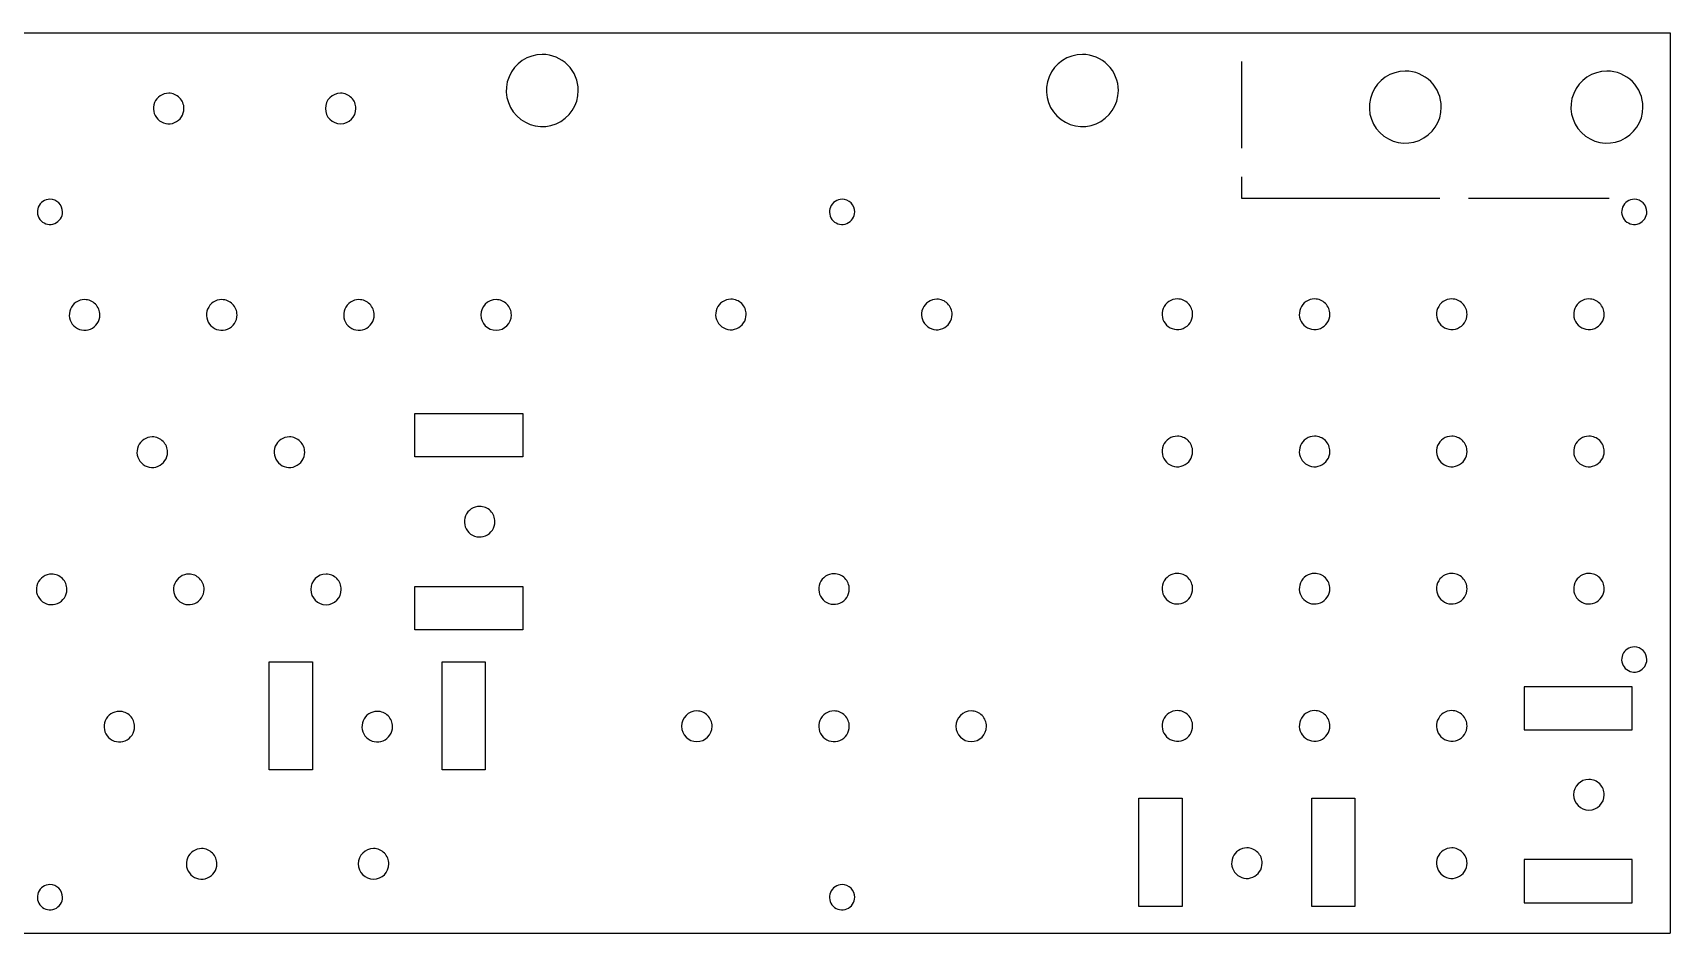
# Model space of a CAD drawing. Header units: millimetres. Extents: x 0 to 450, y 0 to 125.
# Drawn here: x 222.7 to 450.1, y 0.1 to 125.1 of the extents above; entities that cross this region are included whole.
import ezdxf

# ---------------------------------------------------------------- set-up
doc = ezdxf.new("R2010")
doc.units = ezdxf.units.MM
doc.layers.get('0').update_dxf_attribs({"linetype": 'CONTINUOUS'})

msp = doc.modelspace()

# ---------------------------------------------------------------- linework, layer by layer
at = {"color": 7}
for points in [[(0.075, 125.0708), (450.075, 125.0708)], [(450.075, 125.0708), (450.075, 0.0708)], [(390.575, 109.0708), (390.575, 121.0708)], [(390.575, 102.0708), (390.575, 105.0708)], [(418.075, 102.0708), (390.575, 102.0708)], [(441.575, 102.0708), (422.075, 102.0708)], [(0.075, 0.0708), (450.075, 0.0708)]]:
    msp.add_lwpolyline(points, dxfattribs=at)
for points in [[(293.4418, 122.0572)], [(368.4418, 122.0572)], [(413.2838, 119.7488)], [(441.2838, 119.7488)], [(241.5658, 116.6785)], [(265.4418, 116.6785)], [(225.075, 101.9592)], [(335.075, 101.9592)], [(445.075, 101.9592)], [(229.8818, 88.0217)], [(248.9318, 88.0217)], [(267.9818, 88.0217)], [(287.0318, 88.0217)], [(319.633, 88.0865)], [(348.229, 88.0865)], [(381.6338, 88.1201)], [(400.6838, 88.1201)], [(419.7338, 88.1201)], [(438.7838, 88.1201)], [(275.7458, 72.1984), (290.7458, 72.1984), (290.7458, 66.1984), (275.7458, 66.1984)], [(239.2798, 68.9717)], [(258.3298, 68.9717)], [(381.6338, 69.0701)], [(400.6838, 69.0701)], [(419.7338, 69.0701)], [(438.7838, 69.0701)], [(284.7458, 59.3197)], [(225.3098, 49.9217)], [(244.3598, 49.9217)], [(263.4098, 49.9217)], [(275.7458, 48.1984), (290.7458, 48.1984), (290.7458, 42.1984), (275.7458, 42.1984)], [(333.955, 49.9725)], [(381.6338, 50.0201)], [(400.6838, 50.0201)], [(419.7338, 50.0201)], [(438.7838, 50.0201)], [(445.075, 39.8208)], [(255.5218, 37.7504), (261.5218, 37.7504), (261.5218, 22.7504), (255.5218, 22.7504)], [(279.5218, 37.7504), (285.5218, 37.7504), (285.5218, 22.7504), (279.5218, 22.7504)], [(429.7838, 28.2968), (444.7838, 28.2968), (444.7838, 34.2968), (429.7838, 34.2968)], [(234.7078, 30.8717)], [(270.5218, 30.8717)], [(314.905, 30.9225)], [(314.905, 30.9225)], [(314.905, 30.9225)], [(314.905, 30.9225)], [(314.905, 30.9225)], [(333.955, 30.9225)], [(353.005, 30.9225)], [(381.6338, 30.9701)], [(400.6838, 30.9701)], [(419.7338, 30.9701)], [(438.7838, 21.4181)], [(376.2858, 18.7988), (382.2858, 18.7988), (382.2858, 3.7988), (376.2858, 3.7988)], [(400.2858, 18.7988), (406.2858, 18.7988), (406.2858, 3.7988), (400.2858, 3.7988)], [(246.1378, 11.8217)], [(270.0138, 11.8217)], [(391.2858, 11.9201)], [(419.7338, 11.9201)], [(429.7838, 4.2968), (444.7838, 4.2968), (444.7838, 10.2968), (429.7838, 10.2968)], [(225.075, 6.8208)], [(335.075, 6.8208)]]:
    msp.add_lwpolyline(points, close=True, dxfattribs=at)
for points in [[(293.4418, 122.0572), (291.419489, 122.0572), (289.596307, 120.838989), (288.822402, 118.970617)], [(296.977334, 120.592734), (296.039652, 121.530416), (294.767882, 122.0572), (293.4418, 122.0572)], [(298.4418, 117.0572), (298.4418, 118.383282), (297.915016, 119.655052), (296.977334, 120.592734)], [(368.4418, 122.0572), (366.419489, 122.0572), (364.596307, 120.838989), (363.822402, 118.970617)], [(371.977334, 120.592734), (371.039652, 121.530416), (369.767882, 122.0572), (368.4418, 122.0572)], [(373.4418, 117.0572), (373.4418, 118.383282), (372.915016, 119.655052), (371.977334, 120.592734)], [(288.822402, 118.970617), (288.048497, 117.102245), (288.476276, 114.951656), (289.906266, 113.521666)], [(363.822402, 118.970617), (363.048497, 117.102245), (363.476276, 114.951656), (364.906266, 113.521666)], [(413.2838, 119.7488), (411.261489, 119.7488), (409.438307, 118.530589), (408.664402, 116.662217)], [(416.819334, 118.284334), (415.881652, 119.222016), (414.609882, 119.7488), (413.2838, 119.7488)], [(418.2838, 114.7488), (418.2838, 116.074882), (417.757016, 117.346652), (416.819334, 118.284334)], [(441.2838, 119.7488), (439.261489, 119.7488), (437.438307, 118.530589), (436.664402, 116.662217)], [(444.819334, 118.284334), (443.881652, 119.222016), (442.609882, 119.7488), (441.2838, 119.7488)], [(446.2838, 114.7488), (446.2838, 116.074882), (445.757016, 117.346652), (444.819334, 118.284334)], [(241.5658, 116.6785), (240.707814, 116.6785), (239.934311, 116.161662), (239.605974, 115.368986)], [(243.065786, 116.057186), (242.667965, 116.455007), (242.128404, 116.6785), (241.5658, 116.6785)], [(243.6871, 114.5572), (243.6871, 115.119804), (243.463607, 115.659365), (243.065786, 116.057186)], [(265.4418, 116.6785), (264.270238, 116.6785), (263.3205, 115.728762), (263.3205, 114.5572)], [(266.941786, 116.057186), (266.543965, 116.455007), (266.004404, 116.6785), (265.4418, 116.6785)], [(267.5631, 114.5572), (267.5631, 115.119804), (267.339607, 115.659365), (266.941786, 116.057186)], [(295.355217, 112.437802), (297.223589, 113.211707), (298.4418, 115.034889), (298.4418, 117.0572)], [(370.355217, 112.437802), (372.223589, 113.211707), (373.4418, 115.034889), (373.4418, 117.0572)], [(408.664402, 116.662217), (407.890497, 114.793845), (408.318276, 112.643256), (409.748266, 111.213266)], [(436.664402, 116.662217), (435.890497, 114.793845), (436.318276, 112.643256), (437.748266, 111.213266)], [(239.605974, 115.368986), (239.277637, 114.576311), (239.459127, 113.663902), (240.065814, 113.057214)], [(242.377586, 112.597374), (243.170262, 112.925711), (243.6871, 113.699214), (243.6871, 114.5572)], [(263.3205, 114.5572), (263.3205, 113.385638), (264.270238, 112.4359), (265.4418, 112.4359)], [(265.4418, 112.4359), (266.613362, 112.4359), (267.5631, 113.385638), (267.5631, 114.5572)], [(415.197217, 110.129402), (417.065589, 110.903307), (418.2838, 112.726489), (418.2838, 114.7488)], [(443.197217, 110.129402), (445.065589, 110.903307), (446.2838, 112.726489), (446.2838, 114.7488)], [(240.065814, 113.057214), (240.672502, 112.450527), (241.584911, 112.269037), (242.377586, 112.597374)], [(289.906266, 113.521666), (291.336256, 112.091676), (293.486845, 111.663897), (295.355217, 112.437802)], [(364.906266, 113.521666), (366.336256, 112.091676), (368.486845, 111.663897), (370.355217, 112.437802)], [(409.748266, 111.213266), (411.178256, 109.783276), (413.328845, 109.355497), (415.197217, 110.129402)], [(437.748266, 111.213266), (439.178256, 109.783276), (441.328845, 109.355497), (443.197217, 110.129402)], [(223.458211, 100.878896), (223.187344, 100.224966), (223.337067, 99.47226), (223.837563, 98.971763)], [(225.075, 101.9592), (224.367191, 101.9592), (223.729078, 101.532826), (223.458211, 100.878896)], [(226.312437, 101.446637), (225.984248, 101.774826), (225.539129, 101.9592), (225.075, 101.9592)], [(225.744696, 98.592411), (226.398626, 98.863278), (226.825, 99.501391), (226.825, 100.2092)], [(226.825, 100.2092), (226.825, 100.673329), (226.640626, 101.118448), (226.312437, 101.446637)], [(333.458211, 100.878896), (333.187344, 100.224966), (333.337067, 99.47226), (333.837563, 98.971763)], [(335.075, 101.9592), (334.367191, 101.9592), (333.729078, 101.532826), (333.458211, 100.878896)], [(336.312437, 101.446637), (335.984248, 101.774826), (335.539129, 101.9592), (335.075, 101.9592)], [(335.744696, 98.592411), (336.398626, 98.863278), (336.825, 99.501391), (336.825, 100.2092)], [(336.825, 100.2092), (336.825, 100.673329), (336.640626, 101.118448), (336.312437, 101.446637)], [(443.458211, 100.878896), (443.187344, 100.224966), (443.337067, 99.47226), (443.837563, 98.971763)], [(445.075, 101.9592), (444.367191, 101.9592), (443.729078, 101.532826), (443.458211, 100.878896)], [(446.312437, 101.446637), (445.984248, 101.774826), (445.539129, 101.9592), (445.075, 101.9592)], [(445.744696, 98.592411), (446.398626, 98.863278), (446.825, 99.501391), (446.825, 100.2092)], [(446.825, 100.2092), (446.825, 100.673329), (446.640626, 101.118448), (446.312437, 101.446637)], [(223.837563, 98.971763), (224.33806, 98.471267), (225.090766, 98.321544), (225.744696, 98.592411)], [(333.837563, 98.971763), (334.33806, 98.471267), (335.090766, 98.321544), (335.744696, 98.592411)], [(443.837563, 98.971763), (444.33806, 98.471267), (445.090766, 98.321544), (445.744696, 98.592411)], [(227.921974, 86.712186), (227.593637, 85.919511), (227.775127, 85.007102), (228.381814, 84.400414)], [(229.8818, 88.0217), (229.023814, 88.0217), (228.250311, 87.504862), (227.921974, 86.712186)], [(231.381786, 87.400386), (230.983965, 87.798207), (230.444404, 88.0217), (229.8818, 88.0217)], [(232.0031, 85.9004), (232.0031, 86.463004), (231.779607, 87.002565), (231.381786, 87.400386)], [(246.971974, 86.712186), (246.643637, 85.919511), (246.825127, 85.007102), (247.431814, 84.400414)], [(248.9318, 88.0217), (248.073814, 88.0217), (247.300311, 87.504862), (246.971974, 86.712186)], [(250.431786, 87.400386), (250.033965, 87.798207), (249.494404, 88.0217), (248.9318, 88.0217)], [(251.0531, 85.9004), (251.0531, 86.463004), (250.829607, 87.002565), (250.431786, 87.400386)], [(266.021974, 86.712186), (265.693637, 85.919511), (265.875127, 85.007102), (266.481814, 84.400414)], [(267.9818, 88.0217), (267.123814, 88.0217), (266.350311, 87.504862), (266.021974, 86.712186)], [(269.481786, 87.400386), (269.083965, 87.798207), (268.544404, 88.0217), (267.9818, 88.0217)], [(270.1031, 85.9004), (270.1031, 86.463004), (269.879607, 87.002565), (269.481786, 87.400386)], [(287.0318, 88.0217), (285.860238, 88.0217), (284.9105, 87.071962), (284.9105, 85.9004)], [(288.531786, 87.400386), (288.133965, 87.798207), (287.594404, 88.0217), (287.0318, 88.0217)], [(289.1531, 85.9004), (289.1531, 86.463004), (288.929607, 87.002565), (288.531786, 87.400386)], [(317.673174, 86.776986), (317.344837, 85.984311), (317.526327, 85.071902), (318.133014, 84.465214)], [(319.633, 88.0865), (318.775014, 88.0865), (318.001511, 87.569662), (317.673174, 86.776986)], [(321.132986, 87.465186), (320.735165, 87.863007), (320.195604, 88.0865), (319.633, 88.0865)], [(321.7543, 85.9652), (321.7543, 86.527804), (321.530807, 87.067365), (321.132986, 87.465186)], [(346.269174, 86.776986), (345.940837, 85.984311), (346.122327, 85.071902), (346.729014, 84.465214)], [(348.229, 88.0865), (347.371014, 88.0865), (346.597511, 87.569662), (346.269174, 86.776986)], [(349.728986, 87.465186), (349.331165, 87.863007), (348.791604, 88.0865), (348.229, 88.0865)], [(350.3503, 85.9652), (350.3503, 86.527804), (350.126807, 87.067365), (349.728986, 87.465186)], [(379.673974, 86.810586), (379.345637, 86.017911), (379.527127, 85.105502), (380.133814, 84.498814)], [(381.6338, 88.1201), (380.775814, 88.1201), (380.002311, 87.603262), (379.673974, 86.810586)], [(383.133786, 87.498786), (382.735965, 87.896607), (382.196404, 88.1201), (381.6338, 88.1201)], [(383.7551, 85.9988), (383.7551, 86.561404), (383.531607, 87.100965), (383.133786, 87.498786)], [(398.723974, 86.810586), (398.395637, 86.017911), (398.577127, 85.105502), (399.183814, 84.498814)], [(400.6838, 88.1201), (399.825814, 88.1201), (399.052311, 87.603262), (398.723974, 86.810586)], [(402.183786, 87.498786), (401.785965, 87.896607), (401.246404, 88.1201), (400.6838, 88.1201)], [(402.8051, 85.9988), (402.8051, 86.561404), (402.581607, 87.100965), (402.183786, 87.498786)], [(417.773974, 86.810586), (417.445637, 86.017911), (417.627127, 85.105502), (418.233814, 84.498814)], [(419.7338, 88.1201), (418.875814, 88.1201), (418.102311, 87.603262), (417.773974, 86.810586)], [(421.233786, 87.498786), (420.835965, 87.896607), (420.296404, 88.1201), (419.7338, 88.1201)], [(421.8551, 85.9988), (421.8551, 86.561404), (421.631607, 87.100965), (421.233786, 87.498786)], [(436.823974, 86.810586), (436.495637, 86.017911), (436.677127, 85.105502), (437.283814, 84.498814)], [(438.7838, 88.1201), (437.925814, 88.1201), (437.152311, 87.603262), (436.823974, 86.810586)], [(440.283786, 87.498786), (439.885965, 87.896607), (439.346404, 88.1201), (438.7838, 88.1201)], [(440.9051, 85.9988), (440.9051, 86.561404), (440.681607, 87.100965), (440.283786, 87.498786)], [(228.381814, 84.400414), (228.988502, 83.793727), (229.900911, 83.612237), (230.693586, 83.940574)], [(230.693586, 83.940574), (231.486262, 84.268911), (232.0031, 85.042414), (232.0031, 85.9004)], [(247.431814, 84.400414), (248.038502, 83.793727), (248.950911, 83.612237), (249.743586, 83.940574)], [(249.743586, 83.940574), (250.536262, 84.268911), (251.0531, 85.042414), (251.0531, 85.9004)], [(266.481814, 84.400414), (267.088502, 83.793727), (268.000911, 83.612237), (268.793586, 83.940574)], [(268.793586, 83.940574), (269.586262, 84.268911), (270.1031, 85.042414), (270.1031, 85.9004)], [(284.9105, 85.9004), (284.9105, 84.728838), (285.860238, 83.7791), (287.0318, 83.7791)], [(287.0318, 83.7791), (288.203362, 83.7791), (289.1531, 84.728838), (289.1531, 85.9004)], [(318.133014, 84.465214), (318.739702, 83.858527), (319.652111, 83.677037), (320.444786, 84.005374)], [(320.444786, 84.005374), (321.237462, 84.333711), (321.7543, 85.107214), (321.7543, 85.9652)], [(346.729014, 84.465214), (347.335702, 83.858527), (348.248111, 83.677037), (349.040786, 84.005374)], [(349.040786, 84.005374), (349.833462, 84.333711), (350.3503, 85.107214), (350.3503, 85.9652)], [(380.133814, 84.498814), (380.740502, 83.892127), (381.652911, 83.710637), (382.445586, 84.038974)], [(382.445586, 84.038974), (383.238262, 84.367311), (383.7551, 85.140814), (383.7551, 85.9988)], [(399.183814, 84.498814), (399.790502, 83.892127), (400.702911, 83.710637), (401.495586, 84.038974)], [(401.495586, 84.038974), (402.288262, 84.367311), (402.8051, 85.140814), (402.8051, 85.9988)], [(418.233814, 84.498814), (418.840502, 83.892127), (419.752911, 83.710637), (420.545586, 84.038974)], [(420.545586, 84.038974), (421.338262, 84.367311), (421.8551, 85.140814), (421.8551, 85.9988)], [(437.283814, 84.498814), (437.890502, 83.892127), (438.802911, 83.710637), (439.595586, 84.038974)], [(439.595586, 84.038974), (440.388262, 84.367311), (440.9051, 85.140814), (440.9051, 85.9988)], [(239.2798, 68.9717), (238.421814, 68.9717), (237.648311, 68.454862), (237.319974, 67.662186)], [(240.779786, 68.350386), (240.381965, 68.748207), (239.842404, 68.9717), (239.2798, 68.9717)], [(241.4011, 66.8504), (241.4011, 67.413004), (241.177607, 67.952565), (240.779786, 68.350386)], [(258.3298, 68.9717), (257.471814, 68.9717), (256.698311, 68.454862), (256.369974, 67.662186)], [(259.829786, 68.350386), (259.431965, 68.748207), (258.892404, 68.9717), (258.3298, 68.9717)], [(260.4511, 66.8504), (260.4511, 67.413004), (260.227607, 67.952565), (259.829786, 68.350386)], [(381.6338, 69.0701), (380.775814, 69.0701), (380.002311, 68.553262), (379.673974, 67.760586)], [(383.133786, 68.448786), (382.735965, 68.846607), (382.196404, 69.0701), (381.6338, 69.0701)], [(383.7551, 66.9488), (383.7551, 67.511404), (383.531607, 68.050965), (383.133786, 68.448786)], [(400.6838, 69.0701), (399.825814, 69.0701), (399.052311, 68.553262), (398.723974, 67.760586)], [(402.183786, 68.448786), (401.785965, 68.846607), (401.246404, 69.0701), (400.6838, 69.0701)], [(402.8051, 66.9488), (402.8051, 67.511404), (402.581607, 68.050965), (402.183786, 68.448786)], [(419.7338, 69.0701), (418.875814, 69.0701), (418.102311, 68.553262), (417.773974, 67.760586)], [(421.233786, 68.448786), (420.835965, 68.846607), (420.296404, 69.0701), (419.7338, 69.0701)], [(421.8551, 66.9488), (421.8551, 67.511404), (421.631607, 68.050965), (421.233786, 68.448786)], [(438.7838, 69.0701), (437.925814, 69.0701), (437.152311, 68.553262), (436.823974, 67.760586)], [(440.283786, 68.448786), (439.885965, 68.846607), (439.346404, 69.0701), (438.7838, 69.0701)], [(440.9051, 66.9488), (440.9051, 67.511404), (440.681607, 68.050965), (440.283786, 68.448786)], [(237.319974, 67.662186), (236.991637, 66.869511), (237.173127, 65.957102), (237.779814, 65.350414)], [(240.091586, 64.890574), (240.884262, 65.218911), (241.4011, 65.992414), (241.4011, 66.8504)], [(256.369974, 67.662186), (256.041637, 66.869511), (256.223127, 65.957102), (256.829814, 65.350414)], [(259.141586, 64.890574), (259.934262, 65.218911), (260.4511, 65.992414), (260.4511, 66.8504)], [(379.673974, 67.760586), (379.345637, 66.967911), (379.527127, 66.055502), (380.133814, 65.448814)], [(382.445586, 64.988974), (383.238262, 65.317311), (383.7551, 66.090814), (383.7551, 66.9488)], [(398.723974, 67.760586), (398.395637, 66.967911), (398.577127, 66.055502), (399.183814, 65.448814)], [(401.495586, 64.988974), (402.288262, 65.317311), (402.8051, 66.090814), (402.8051, 66.9488)], [(417.773974, 67.760586), (417.445637, 66.967911), (417.627127, 66.055502), (418.233814, 65.448814)], [(420.545586, 64.988974), (421.338262, 65.317311), (421.8551, 66.090814), (421.8551, 66.9488)], [(436.823974, 67.760586), (436.495637, 66.967911), (436.677127, 66.055502), (437.283814, 65.448814)], [(439.595586, 64.988974), (440.388262, 65.317311), (440.9051, 66.090814), (440.9051, 66.9488)], [(237.779814, 65.350414), (238.386502, 64.743727), (239.298911, 64.562237), (240.091586, 64.890574)], [(256.829814, 65.350414), (257.436502, 64.743727), (258.348911, 64.562237), (259.141586, 64.890574)], [(380.133814, 65.448814), (380.740502, 64.842127), (381.652911, 64.660637), (382.445586, 64.988974)], [(399.183814, 65.448814), (399.790502, 64.842127), (400.702911, 64.660637), (401.495586, 64.988974)], [(418.233814, 65.448814), (418.840502, 64.842127), (419.752911, 64.660637), (420.545586, 64.988974)], [(437.283814, 65.448814), (437.890502, 64.842127), (438.802911, 64.660637), (439.595586, 64.988974)], [(284.7458, 59.3197), (283.887814, 59.3197), (283.114311, 58.802862), (282.785974, 58.010186)], [(286.245786, 58.698386), (285.847965, 59.096207), (285.308404, 59.3197), (284.7458, 59.3197)], [(282.785974, 58.010186), (282.457637, 57.217511), (282.639127, 56.305102), (283.245814, 55.698414)], [(285.557586, 55.238574), (286.350262, 55.566911), (286.8671, 56.340414), (286.8671, 57.1984)], [(286.8671, 57.1984), (286.8671, 57.761004), (286.643607, 58.300565), (286.245786, 58.698386)], [(283.245814, 55.698414), (283.852502, 55.091727), (284.764911, 54.910237), (285.557586, 55.238574)], [(223.349974, 48.612186), (223.021637, 47.819511), (223.203127, 46.907102), (223.809814, 46.300414)], [(225.3098, 49.9217), (224.451814, 49.9217), (223.678311, 49.404862), (223.349974, 48.612186)], [(226.809786, 49.300386), (226.411965, 49.698207), (225.872404, 49.9217), (225.3098, 49.9217)], [(226.121586, 45.840574), (226.914262, 46.168911), (227.4311, 46.942414), (227.4311, 47.8004)], [(227.4311, 47.8004), (227.4311, 48.363004), (227.207607, 48.902565), (226.809786, 49.300386)], [(242.399974, 48.612186), (242.071637, 47.819511), (242.253127, 46.907102), (242.859814, 46.300414)], [(244.3598, 49.9217), (243.501814, 49.9217), (242.728311, 49.404862), (242.399974, 48.612186)], [(245.859786, 49.300386), (245.461965, 49.698207), (244.922404, 49.9217), (244.3598, 49.9217)], [(245.171586, 45.840574), (245.964262, 46.168911), (246.4811, 46.942414), (246.4811, 47.8004)], [(246.4811, 47.8004), (246.4811, 48.363004), (246.257607, 48.902565), (245.859786, 49.300386)], [(263.4098, 49.9217), (262.238238, 49.9217), (261.2885, 48.971962), (261.2885, 47.8004)], [(261.2885, 47.8004), (261.2885, 46.628838), (262.238238, 45.6791), (263.4098, 45.6791)], [(264.909786, 49.300386), (264.511965, 49.698207), (263.972404, 49.9217), (263.4098, 49.9217)], [(263.4098, 45.6791), (264.581362, 45.6791), (265.5311, 46.628838), (265.5311, 47.8004)], [(265.5311, 47.8004), (265.5311, 48.363004), (265.307607, 48.902565), (264.909786, 49.300386)], [(331.995174, 48.662986), (331.666837, 47.870311), (331.848327, 46.957902), (332.455014, 46.351214)], [(333.955, 49.9725), (333.097014, 49.9725), (332.323511, 49.455662), (331.995174, 48.662986)], [(335.454986, 49.351186), (335.057165, 49.749007), (334.517604, 49.9725), (333.955, 49.9725)], [(334.766786, 45.891374), (335.559462, 46.219711), (336.0763, 46.993214), (336.0763, 47.8512)], [(336.0763, 47.8512), (336.0763, 48.413804), (335.852807, 48.953365), (335.454986, 49.351186)], [(379.673974, 48.710586), (379.345637, 47.917911), (379.527127, 47.005502), (380.133814, 46.398814)], [(381.6338, 50.0201), (380.775814, 50.0201), (380.002311, 49.503262), (379.673974, 48.710586)], [(383.133786, 49.398786), (382.735965, 49.796607), (382.196404, 50.0201), (381.6338, 50.0201)], [(382.445586, 45.938974), (383.238262, 46.267311), (383.7551, 47.040814), (383.7551, 47.8988)], [(383.7551, 47.8988), (383.7551, 48.461404), (383.531607, 49.000965), (383.133786, 49.398786)], [(398.723974, 48.710586), (398.395637, 47.917911), (398.577127, 47.005502), (399.183814, 46.398814)], [(400.6838, 50.0201), (399.825814, 50.0201), (399.052311, 49.503262), (398.723974, 48.710586)], [(402.183786, 49.398786), (401.785965, 49.796607), (401.246404, 50.0201), (400.6838, 50.0201)], [(401.495586, 45.938974), (402.288262, 46.267311), (402.8051, 47.040814), (402.8051, 47.8988)], [(402.8051, 47.8988), (402.8051, 48.461404), (402.581607, 49.000965), (402.183786, 49.398786)], [(417.773974, 48.710586), (417.445637, 47.917911), (417.627127, 47.005502), (418.233814, 46.398814)], [(419.7338, 50.0201), (418.875814, 50.0201), (418.102311, 49.503262), (417.773974, 48.710586)], [(421.233786, 49.398786), (420.835965, 49.796607), (420.296404, 50.0201), (419.7338, 50.0201)], [(420.545586, 45.938974), (421.338262, 46.267311), (421.8551, 47.040814), (421.8551, 47.8988)], [(421.8551, 47.8988), (421.8551, 48.461404), (421.631607, 49.000965), (421.233786, 49.398786)], [(436.823974, 48.710586), (436.495637, 47.917911), (436.677127, 47.005502), (437.283814, 46.398814)], [(438.7838, 50.0201), (437.925814, 50.0201), (437.152311, 49.503262), (436.823974, 48.710586)], [(440.283786, 49.398786), (439.885965, 49.796607), (439.346404, 50.0201), (438.7838, 50.0201)], [(439.595586, 45.938974), (440.388262, 46.267311), (440.9051, 47.040814), (440.9051, 47.8988)], [(440.9051, 47.8988), (440.9051, 48.461404), (440.681607, 49.000965), (440.283786, 49.398786)], [(223.809814, 46.300414), (224.416502, 45.693727), (225.328911, 45.512237), (226.121586, 45.840574)], [(242.859814, 46.300414), (243.466502, 45.693727), (244.378911, 45.512237), (245.171586, 45.840574)], [(332.455014, 46.351214), (333.061702, 45.744527), (333.974111, 45.563037), (334.766786, 45.891374)], [(380.133814, 46.398814), (380.740502, 45.792127), (381.652911, 45.610637), (382.445586, 45.938974)], [(399.183814, 46.398814), (399.790502, 45.792127), (400.702911, 45.610637), (401.495586, 45.938974)], [(418.233814, 46.398814), (418.840502, 45.792127), (419.752911, 45.610637), (420.545586, 45.938974)], [(437.283814, 46.398814), (437.890502, 45.792127), (438.802911, 45.610637), (439.595586, 45.938974)], [(443.458211, 38.740496), (443.187344, 38.086566), (443.337067, 37.33386), (443.837563, 36.833363)], [(445.075, 39.8208), (444.367191, 39.8208), (443.729078, 39.394426), (443.458211, 38.740496)], [(446.312437, 39.308237), (445.984248, 39.636426), (445.539129, 39.8208), (445.075, 39.8208)], [(446.825, 38.0708), (446.825, 38.534929), (446.640626, 38.980048), (446.312437, 39.308237)], [(443.837563, 36.833363), (444.33806, 36.332867), (445.090766, 36.183144), (445.744696, 36.454011)], [(445.744696, 36.454011), (446.398626, 36.724878), (446.825, 37.362991), (446.825, 38.0708)], [(232.747974, 29.562186), (232.419637, 28.769511), (232.601127, 27.857102), (233.207814, 27.250414)], [(234.7078, 30.8717), (233.849814, 30.8717), (233.076311, 30.354862), (232.747974, 29.562186)], [(236.207786, 30.250386), (235.809965, 30.648207), (235.270404, 30.8717), (234.7078, 30.8717)], [(236.8291, 28.7504), (236.8291, 29.313004), (236.605607, 29.852565), (236.207786, 30.250386)], [(268.561974, 29.562186), (268.233637, 28.769511), (268.415127, 27.857102), (269.021814, 27.250414)], [(270.5218, 30.8717), (269.663814, 30.8717), (268.890311, 30.354862), (268.561974, 29.562186)], [(272.021786, 30.250386), (271.623965, 30.648207), (271.084404, 30.8717), (270.5218, 30.8717)], [(272.6431, 28.7504), (272.6431, 29.313004), (272.419607, 29.852565), (272.021786, 30.250386)], [(314.905, 30.9225), (313.733438, 30.9225), (312.7837, 29.972762), (312.7837, 28.8012)], [(314.905, 30.9225), (313.733438, 30.9225), (312.7837, 29.972762), (312.7837, 28.8012)], [(314.905, 30.9225), (313.733438, 30.9225), (312.7837, 29.972762), (312.7837, 28.8012)], [(314.905, 30.9225), (313.733438, 30.9225), (312.7837, 29.972762), (312.7837, 28.8012)], [(314.905, 30.9225), (313.733438, 30.9225), (312.7837, 29.972762), (312.7837, 28.8012)], [(316.404986, 30.301186), (316.007165, 30.699007), (315.467604, 30.9225), (314.905, 30.9225)], [(316.404986, 30.301186), (316.007165, 30.699007), (315.467604, 30.9225), (314.905, 30.9225)], [(316.404986, 30.301186), (316.007165, 30.699007), (315.467604, 30.9225), (314.905, 30.9225)], [(316.404986, 30.301186), (316.007165, 30.699007), (315.467604, 30.9225), (314.905, 30.9225)], [(316.404986, 30.301186), (316.007165, 30.699007), (315.467604, 30.9225), (314.905, 30.9225)], [(317.0263, 28.8012), (317.0263, 29.363804), (316.802807, 29.903365), (316.404986, 30.301186)], [(317.0263, 28.8012), (317.0263, 29.363804), (316.802807, 29.903365), (316.404986, 30.301186)], [(317.0263, 28.8012), (317.0263, 29.363804), (316.802807, 29.903365), (316.404986, 30.301186)], [(317.0263, 28.8012), (317.0263, 29.363804), (316.802807, 29.903365), (316.404986, 30.301186)], [(317.0263, 28.8012), (317.0263, 29.363804), (316.802807, 29.903365), (316.404986, 30.301186)], [(331.995174, 29.612986), (331.666837, 28.820311), (331.848327, 27.907902), (332.455014, 27.301214)], [(333.955, 30.9225), (333.097014, 30.9225), (332.323511, 30.405662), (331.995174, 29.612986)], [(335.454986, 30.301186), (335.057165, 30.699007), (334.517604, 30.9225), (333.955, 30.9225)], [(336.0763, 28.8012), (336.0763, 29.363804), (335.852807, 29.903365), (335.454986, 30.301186)], [(353.005, 30.9225), (351.833438, 30.9225), (350.8837, 29.972762), (350.8837, 28.8012)], [(354.504986, 30.301186), (354.107165, 30.699007), (353.567604, 30.9225), (353.005, 30.9225)], [(355.1263, 28.8012), (355.1263, 29.363804), (354.902807, 29.903365), (354.504986, 30.301186)], [(379.673974, 29.660586), (379.345637, 28.867911), (379.527127, 27.955502), (380.133814, 27.348814)], [(381.6338, 30.9701), (380.775814, 30.9701), (380.002311, 30.453262), (379.673974, 29.660586)], [(383.133786, 30.348786), (382.735965, 30.746607), (382.196404, 30.9701), (381.6338, 30.9701)], [(383.7551, 28.8488), (383.7551, 29.411404), (383.531607, 29.950965), (383.133786, 30.348786)], [(398.723974, 29.660586), (398.395637, 28.867911), (398.577127, 27.955502), (399.183814, 27.348814)], [(400.6838, 30.9701), (399.825814, 30.9701), (399.052311, 30.453262), (398.723974, 29.660586)], [(402.183786, 30.348786), (401.785965, 30.746607), (401.246404, 30.9701), (400.6838, 30.9701)], [(402.8051, 28.8488), (402.8051, 29.411404), (402.581607, 29.950965), (402.183786, 30.348786)], [(417.773974, 29.660586), (417.445637, 28.867911), (417.627127, 27.955502), (418.233814, 27.348814)], [(419.7338, 30.9701), (418.875814, 30.9701), (418.102311, 30.453262), (417.773974, 29.660586)], [(421.233786, 30.348786), (420.835965, 30.746607), (420.296404, 30.9701), (419.7338, 30.9701)], [(421.8551, 28.8488), (421.8551, 29.411404), (421.631607, 29.950965), (421.233786, 30.348786)], [(235.519586, 26.790574), (236.312262, 27.118911), (236.8291, 27.892414), (236.8291, 28.7504)], [(271.333586, 26.790574), (272.126262, 27.118911), (272.6431, 27.892414), (272.6431, 28.7504)], [(312.7837, 28.8012), (312.7837, 27.629638), (313.733438, 26.6799), (314.905, 26.6799)], [(312.7837, 28.8012), (312.7837, 27.629638), (313.733438, 26.6799), (314.905, 26.6799)], [(312.7837, 28.8012), (312.7837, 27.629638), (313.733438, 26.6799), (314.905, 26.6799)], [(312.7837, 28.8012), (312.7837, 27.629638), (313.733438, 26.6799), (314.905, 26.6799)], [(312.7837, 28.8012), (312.7837, 27.629638), (313.733438, 26.6799), (314.905, 26.6799)], [(314.905, 26.6799), (316.076562, 26.6799), (317.0263, 27.629638), (317.0263, 28.8012)], [(314.905, 26.6799), (316.076562, 26.6799), (317.0263, 27.629638), (317.0263, 28.8012)], [(314.905, 26.6799), (316.076562, 26.6799), (317.0263, 27.629638), (317.0263, 28.8012)], [(314.905, 26.6799), (316.076562, 26.6799), (317.0263, 27.629638), (317.0263, 28.8012)], [(314.905, 26.6799), (316.076562, 26.6799), (317.0263, 27.629638), (317.0263, 28.8012)], [(332.455014, 27.301214), (333.061702, 26.694527), (333.974111, 26.513037), (334.766786, 26.841374)], [(334.766786, 26.841374), (335.559462, 27.169711), (336.0763, 27.943214), (336.0763, 28.8012)], [(350.8837, 28.8012), (350.8837, 27.629638), (351.833438, 26.6799), (353.005, 26.6799)], [(353.005, 26.6799), (354.176562, 26.6799), (355.1263, 27.629638), (355.1263, 28.8012)], [(380.133814, 27.348814), (380.740502, 26.742127), (381.652911, 26.560637), (382.445586, 26.888974)], [(382.445586, 26.888974), (383.238262, 27.217311), (383.7551, 27.990814), (383.7551, 28.8488)], [(399.183814, 27.348814), (399.790502, 26.742127), (400.702911, 26.560637), (401.495586, 26.888974)], [(401.495586, 26.888974), (402.288262, 27.217311), (402.8051, 27.990814), (402.8051, 28.8488)], [(418.233814, 27.348814), (418.840502, 26.742127), (419.752911, 26.560637), (420.545586, 26.888974)], [(420.545586, 26.888974), (421.338262, 27.217311), (421.8551, 27.990814), (421.8551, 28.8488)], [(233.207814, 27.250414), (233.814502, 26.643727), (234.726911, 26.462237), (235.519586, 26.790574)], [(269.021814, 27.250414), (269.628502, 26.643727), (270.540911, 26.462237), (271.333586, 26.790574)], [(438.7838, 21.4181), (437.612238, 21.4181), (436.6625, 20.468362), (436.6625, 19.2968)], [(440.283786, 20.796786), (439.885965, 21.194607), (439.346404, 21.4181), (438.7838, 21.4181)], [(440.9051, 19.2968), (440.9051, 19.859404), (440.681607, 20.398965), (440.283786, 20.796786)], [(436.6625, 19.2968), (436.6625, 18.125238), (437.612238, 17.1755), (438.7838, 17.1755)], [(438.7838, 17.1755), (439.955362, 17.1755), (440.9051, 18.125238), (440.9051, 19.2968)], [(246.1378, 11.8217), (245.279814, 11.8217), (244.506311, 11.304862), (244.177974, 10.512186)], [(247.637786, 11.200386), (247.239965, 11.598207), (246.700404, 11.8217), (246.1378, 11.8217)], [(270.0138, 11.8217), (268.842238, 11.8217), (267.8925, 10.871962), (267.8925, 9.7004)], [(271.513786, 11.200386), (271.115965, 11.598207), (270.576404, 11.8217), (270.0138, 11.8217)], [(391.2858, 11.9201), (390.427814, 11.9201), (389.654311, 11.403262), (389.325974, 10.610586)], [(392.785786, 11.298786), (392.387965, 11.696607), (391.848404, 11.9201), (391.2858, 11.9201)], [(419.7338, 11.9201), (418.875814, 11.9201), (418.102311, 11.403262), (417.773974, 10.610586)], [(421.233786, 11.298786), (420.835965, 11.696607), (420.296404, 11.9201), (419.7338, 11.9201)], [(244.177974, 10.512186), (243.849637, 9.719511), (244.031127, 8.807102), (244.637814, 8.200414)], [(246.949586, 7.740574), (247.742262, 8.068911), (248.2591, 8.842414), (248.2591, 9.7004)], [(248.2591, 9.7004), (248.2591, 10.263004), (248.035607, 10.802565), (247.637786, 11.200386)], [(267.8925, 9.7004), (267.8925, 8.528838), (268.842238, 7.5791), (270.0138, 7.5791)], [(270.0138, 7.5791), (271.185362, 7.5791), (272.1351, 8.528838), (272.1351, 9.7004)], [(272.1351, 9.7004), (272.1351, 10.263004), (271.911607, 10.802565), (271.513786, 11.200386)], [(389.325974, 10.610586), (388.997637, 9.817911), (389.179127, 8.905502), (389.785814, 8.298814)], [(392.097586, 7.838974), (392.890262, 8.167311), (393.4071, 8.940814), (393.4071, 9.7988)], [(393.4071, 9.7988), (393.4071, 10.361404), (393.183607, 10.900965), (392.785786, 11.298786)], [(417.773974, 10.610586), (417.445637, 9.817911), (417.627127, 8.905502), (418.233814, 8.298814)], [(420.545586, 7.838974), (421.338262, 8.167311), (421.8551, 8.940814), (421.8551, 9.7988)], [(421.8551, 9.7988), (421.8551, 10.361404), (421.631607, 10.900965), (421.233786, 11.298786)], [(244.637814, 8.200414), (245.244502, 7.593727), (246.156911, 7.412237), (246.949586, 7.740574)], [(389.785814, 8.298814), (390.392502, 7.692127), (391.304911, 7.510637), (392.097586, 7.838974)], [(418.233814, 8.298814), (418.840502, 7.692127), (419.752911, 7.510637), (420.545586, 7.838974)], [(223.458211, 5.740496), (223.187344, 5.086566), (223.337067, 4.33386), (223.837563, 3.833363)], [(225.075, 6.8208), (224.367191, 6.8208), (223.729078, 6.394426), (223.458211, 5.740496)], [(226.312437, 6.308237), (225.984248, 6.636426), (225.539129, 6.8208), (225.075, 6.8208)], [(225.744696, 3.454011), (226.398626, 3.724878), (226.825, 4.362991), (226.825, 5.0708)], [(226.825, 5.0708), (226.825, 5.534929), (226.640626, 5.980048), (226.312437, 6.308237)], [(333.458211, 5.740496), (333.187344, 5.086566), (333.337067, 4.33386), (333.837563, 3.833363)], [(335.075, 6.8208), (334.367191, 6.8208), (333.729078, 6.394426), (333.458211, 5.740496)], [(336.312437, 6.308237), (335.984248, 6.636426), (335.539129, 6.8208), (335.075, 6.8208)], [(335.744696, 3.454011), (336.398626, 3.724878), (336.825, 4.362991), (336.825, 5.0708)], [(336.825, 5.0708), (336.825, 5.534929), (336.640626, 5.980048), (336.312437, 6.308237)], [(223.837563, 3.833363), (224.33806, 3.332867), (225.090766, 3.183144), (225.744696, 3.454011)], [(333.837563, 3.833363), (334.33806, 3.332867), (335.090766, 3.183144), (335.744696, 3.454011)]]:
    msp.add_open_spline(points, degree=3, dxfattribs=at)

doc.saveas('drawing.dxf')
